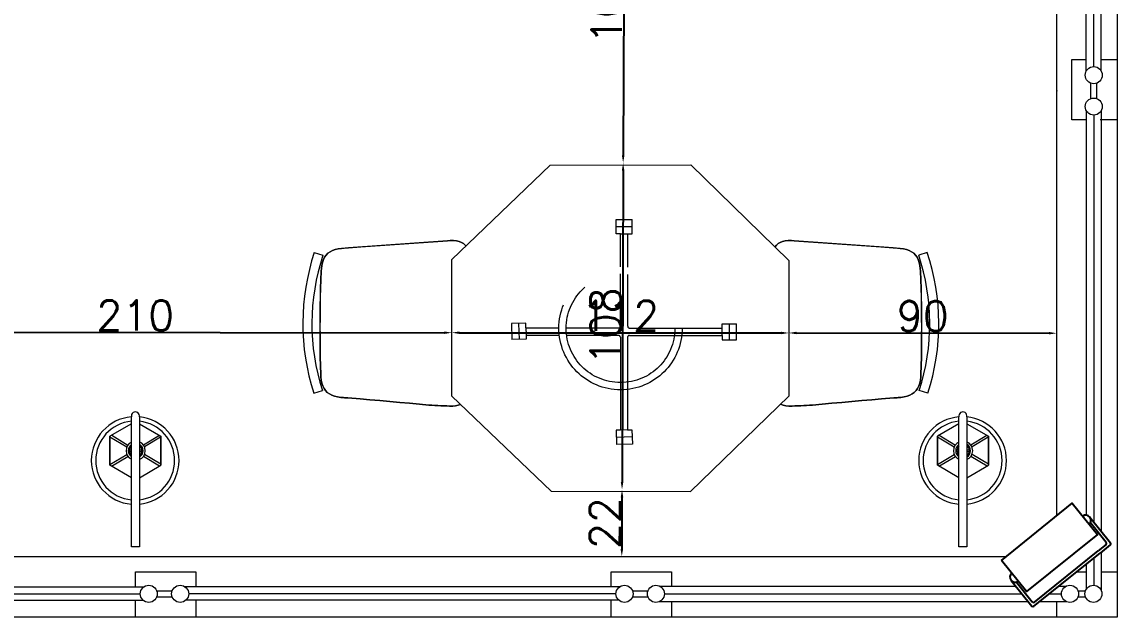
# Model space of a CAD drawing. Extents: x 3270 to 6851, y -140 to 2884.
# Drawn here: x 5785.8 to 6148.4, y 222.7 to 420 of the extents above; entities that cross this region are included whole.
import ezdxf

# ---------------------------------------------------------------- set-up
doc = ezdxf.new("R2010")
doc.units = 0
doc.header["$LTSCALE"] = 20
doc.linetypes.add('ACAD_ISO03W100', pattern=[30, 12, -18])
doc.layers.get('0').update_dxf_attribs({"linetype": 'CONTINUOUS', "lineweight": 15})
doc.layers.get('DEFPOINTS').update_dxf_attribs({"linetype": 'CONTINUOUS'})
doc.layers.add('Camera', color=7, linetype='CONTINUOUS', true_color=0xb01a1a)
for name, color, linetype, lineweight, true_color in [('M-LAMBA', 7, 'CONTINUOUS', 18, 0x50ba12), ('ö-cam', 7, 'CONTINUOUS', 18, 0x1bb1af), ('ö-korkuluk', 7, 'CONTINUOUS', 18, 0x666d5f)]:
    doc.layers.add(name, color=color, linetype=linetype, lineweight=lineweight, true_color=true_color)
doc.layers.add('Ö-MOBİLYA', color=31, linetype='CONTINUOUS', lineweight=18)
doc.layers.add('ölçü', color=102, linetype='CONTINUOUS', lineweight=15)
doc.styles.get("Standard").update_dxf_attribs({"font": 'txttw.shx'})
doc.dimstyles.new('YAZI', dxfattribs={"dimtxt": 10, "dimasz": 2.5, "dimexe": 1.25, "dimexo": 0.625, "dimtad": 1, "dimdec": 0, "dimtxsty": 'Standard', "dimcen": 2.5, "dimse1": 1, "dimse2": 1, "dimclrd": 256, "dimclrt": 256, "dimadec": 0, "dimazin": 0, "dimtfac": 1, "dimtdec": 0, "dimtmove": 0, "dimatfit": 3, "dimfxl": 1, "dimarcsym": 0})

# ---------------------------------------------------------------- blocks, each defined once
blk = doc.blocks.new('*D77')
at = {"layer": 'DEFPOINTS', "color": 0, "transparency": 16777216}
for p in [(6023.59, 477.74), (5984.84, 373.23), (5995.35, 373.19)]:
    blk.add_point(p, dxfattribs=at)
at = {"layer": 'ölçü', "lineweight": -2, "transparency": 16777216}
blk.add_line((5985.18, 475.37), (5984.84, 375.73), dxfattribs=at)
at = {"layer": 'ölçü', "transparency": 16777216}
for points in [[(5984.76, 475.37), (5985.6, 475.37), (5985.19, 477.87)], [(5984.43, 375.73), (5985.26, 375.73), (5984.84, 373.23)]]:
    blk.add_solid(points, dxfattribs=at)
at = {"layer": 'ölçü', "transparency": 16777216, "insert": (5979.39, 425.57), "char_height": 10, "attachment_point": 5, "rotation": 89.8076}
blk.add_mtext('105', dxfattribs=at)
blk = doc.blocks.new('*D78')
at = {"layer": 'DEFPOINTS', "color": 0, "transparency": 16777216}
for p in [(5995.35, 373.19), (5984.47, 264.98), (5992.62, 264.95)]:
    blk.add_point(p, dxfattribs=at)
at = {"layer": 'ölçü', "lineweight": -2, "transparency": 16777216}
blk.add_line((5984.83, 370.73), (5984.48, 267.48), dxfattribs=at)
at = {"layer": 'ölçü', "transparency": 16777216}
for points in [[(5984.41, 370.73), (5985.24, 370.73), (5984.84, 373.23)], [(5984.06, 267.48), (5984.9, 267.47), (5984.47, 264.98)]]:
    blk.add_solid(points, dxfattribs=at)
at = {"layer": 'ölçü', "transparency": 16777216, "insert": (5979.03, 319.12), "char_height": 10, "attachment_point": 5, "rotation": 89.8076}
blk.add_mtext('108', dxfattribs=at)
blk = doc.blocks.new('*D79')
at = {"layer": 'DEFPOINTS', "color": 0, "transparency": 16777216}
for p in [(5992.62, 264.95), (5984.4, 242.8), (6001.56, 242.74)]:
    blk.add_point(p, dxfattribs=at)
at = {"layer": 'ölçü', "lineweight": -2, "transparency": 16777216}
blk.add_line((5984.46, 262.48), (5984.41, 245.3), dxfattribs=at)
at = {"layer": 'ölçü', "transparency": 16777216}
for points in [[(5984.05, 262.48), (5984.88, 262.47), (5984.47, 264.98)], [(5983.99, 245.3), (5984.82, 245.3), (5984.4, 242.8)]]:
    blk.add_solid(points, dxfattribs=at)
at = {"layer": 'ölçü', "transparency": 16777216, "insert": (5978.81, 253.91), "char_height": 10, "attachment_point": 5, "rotation": 89.8076}
blk.add_mtext('22', dxfattribs=at)
blk = doc.blocks.new('*D87')
at = {"layer": 'DEFPOINTS', "color": 0, "transparency": 16777216}
for p in [(5928.11, 316.99), (5928.11, 316.99), (5718.51, 314.78)]:
    blk.add_point(p, dxfattribs=at)
at = {"layer": 'ölçü', "lineweight": -2, "transparency": 16777216}
blk.add_line((5721.01, 317.17), (5925.61, 316.99), dxfattribs=at)
at = {"layer": 'ölçü', "transparency": 16777216}
for points in [[(5721.01, 317.58), (5721.01, 316.75), (5718.51, 317.17)], [(5925.61, 317.41), (5925.61, 316.58), (5928.11, 316.99)]]:
    blk.add_solid(points, dxfattribs=at)
at = {"layer": 'ölçü', "transparency": 16777216, "insert": (5823.32, 322.7), "char_height": 10, "attachment_point": 5, "rotation": 359.9518}
blk.add_mtext('210', dxfattribs=at)
blk = doc.blocks.new('*D88')
at = {"layer": 'DEFPOINTS', "color": 0, "transparency": 16777216}
for p in [(5928.11, 316.99), (6039.7, 316.9), (6039.7, 314.93)]:
    blk.add_point(p, dxfattribs=at)
at = {"layer": 'ölçü', "lineweight": -2, "transparency": 16777216}
blk.add_line((5930.61, 316.99), (6037.2, 316.9), dxfattribs=at)
at = {"layer": 'ölçü', "transparency": 16777216}
for points in [[(5930.61, 317.41), (5930.61, 316.57), (5928.11, 316.99)], [(6037.2, 317.32), (6037.2, 316.48), (6039.7, 316.9)]]:
    blk.add_solid(points, dxfattribs=at)
at = {"layer": 'ölçü', "transparency": 16777216, "insert": (5983.91, 322.57), "char_height": 10, "attachment_point": 5, "rotation": 359.9518}
blk.add_mtext('112', dxfattribs=at)
blk = doc.blocks.new('*D89')
at = {"layer": 'DEFPOINTS', "color": 0, "transparency": 16777216}
for p in [(6128.38, 318.06), (6128.38, 316.82), (6039.7, 314.93)]:
    blk.add_point(p, dxfattribs=at)
at = {"layer": 'ölçü', "lineweight": -2, "transparency": 16777216}
blk.add_line((6042.2, 316.9), (6125.88, 316.83), dxfattribs=at)
at = {"layer": 'ölçü', "transparency": 16777216}
for points in [[(6042.2, 317.31), (6042.2, 316.48), (6039.7, 316.9)], [(6125.88, 317.24), (6125.88, 316.41), (6128.38, 316.82)]]:
    blk.add_solid(points, dxfattribs=at)
at = {"layer": 'ölçü', "transparency": 16777216, "insert": (6084.05, 322.49), "char_height": 10, "attachment_point": 5, "rotation": 359.9518}
blk.add_mtext('90', dxfattribs=at)

msp = doc.modelspace()

# ---------------------------------------------------------------- linework, layer by layer
msp.add_line((6148.38, 1497.74), (6148.38, 222.74))
at = {"layer": 'Camera'}
for p, q in [((6139.34, 255.91), (6146.2, 247.39)), ((6139.54, 254.07), (6144.79, 247.54)), ((6144.72, 246.83), (6142.13, 244.75)), ((6146.12, 246.68), (6142.76, 243.97)), ((6120.84, 226.33), (6142.76, 243.97)), ((6120.99, 227.74), (6142.13, 244.75)), ((6113.28, 234.93), (6120.14, 226.41)), ((6115.04, 234.34), (6120.29, 227.81))]:
    msp.add_line(p, q, dxfattribs=at)
msp.add_lwpolyline([(6110.06, 241.55), (6133.56, 260.47), (6141.85, 250.17), (6118.35, 231.25)], close=True, dxfattribs=at)
for centre, radius, start, end in [((6138.01, 254.83), 1.71, 311.1822, 126.4858), ((6144.4, 247.22), 0.5, 308.834, 38.834), ((6145.81, 247.07), 0.5, 308.834, 38.834), ((6114.61, 236), 1.71, 131.1822, 306.4858), ((6120.53, 226.72), 0.5, 218.834, 308.834), ((6120.68, 228.13), 0.5, 218.834, 308.834)]:
    msp.add_arc(centre, radius, start, end, dxfattribs=at)
at = {"layer": 'M-LAMBA'}
for p, q in [((5822.06, 286.78), (5814.91, 282.67)), ((5822.06, 246.02), (5822.06, 289.08)), ((5824.67, 289.08), (5824.67, 246.02)), ((5824.67, 286.78), (5831.81, 282.67)), ((6096.01, 286.78), (6088.87, 282.67)), ((6096.01, 246.02), (6096.01, 289.08)), ((6098.63, 289.08), (6098.63, 246.02)), ((6098.63, 286.78), (6105.76, 282.67)), ((5815.5, 283.01), (5820.88, 279.75)), ((5831.32, 282.95), (5826.02, 279.75)), ((6089.45, 283.01), (6094.84, 279.75)), ((6105.27, 282.95), (6099.98, 279.75)), ((5814.91, 282.67), (5814.91, 273.05)), ((5814.91, 273.05), (5814.91, 282.67)), ((5814.91, 282.51), (5820.5, 279.13)), ((5831.69, 282.33), (5826.4, 279.13)), ((5831.81, 282.67), (5831.81, 273.05)), ((5831.81, 273.05), (5831.81, 282.67)), ((6088.87, 282.67), (6088.87, 273.05)), ((6088.87, 273.05), (6088.87, 282.67)), ((6088.87, 282.51), (6094.46, 279.13)), ((6105.65, 282.33), (6100.36, 279.13)), ((6105.76, 282.67), (6105.76, 273.05)), ((6105.76, 273.05), (6105.76, 282.67)), ((5814.91, 273.26), (5820.5, 276.64)), ((5815.45, 272.74), (5820.88, 276.02)), ((5821.21, 277.49), (5821.21, 278.21)), ((5821.21, 278.21), (5822.06, 278.21)), ((5822.06, 277.49), (5821.21, 277.49)), ((5824.67, 278.21), (5825.66, 278.21)), ((5825.66, 277.49), (5824.67, 277.49)), ((5825.66, 278.21), (5825.66, 277.49)), ((5831.36, 272.8), (5826.02, 276.02)), ((5831.81, 273.37), (5826.4, 276.64)), ((6088.87, 273.26), (6094.46, 276.64)), ((6089.41, 272.74), (6094.84, 276.02)), ((6095.17, 277.49), (6095.17, 278.21)), ((6095.17, 278.21), (6096.01, 278.21)), ((6096.01, 277.49), (6095.17, 277.49)), ((6098.63, 278.21), (6099.62, 278.21)), ((6099.62, 277.49), (6098.63, 277.49)), ((6099.62, 278.21), (6099.62, 277.49)), ((6105.32, 272.8), (6099.98, 276.02)), ((6105.76, 273.37), (6100.36, 276.64)), ((5822.06, 268.94), (5814.91, 273.05)), ((5824.67, 268.94), (5831.81, 273.05)), ((6096.01, 268.94), (6088.87, 273.05)), ((6098.63, 268.94), (6105.76, 273.05)), ((5824.67, 246.02), (5822.06, 246.02)), ((6098.63, 246.02), (6096.01, 246.02))]:
    msp.add_line(p, q, dxfattribs=at)
for centre, radius, start, end in [((5823.36, 289.39), 1.34, 346.9064, 193.0936), ((6097.32, 289.39), 1.34, 346.9064, 193.0936), ((5823.28, 274.63), 14.52, 94.8455, 265.1675), ((5823.28, 274.63), 13.07, 95.3709, 264.6291), ((5823.28, 274.63), 14.52, 275.4847, 84.5153), ((5823.28, 274.63), 13.07, 276.0963, 83.9037), ((6097.24, 274.63), 14.52, 94.8455, 265.1675), ((6097.24, 274.63), 13.07, 95.3709, 264.6291), ((6097.24, 274.63), 14.52, 275.4847, 84.5153), ((6097.24, 274.63), 13.07, 276.0963, 83.9037), ((5823.45, 277.89), 3.18, 116.0477, 243.9523), ((5823.45, 277.89), 2.45, 124.6953, 235.3047), ((5823.45, 277.89), 2.07, 132.348, 227.652), ((5823.45, 277.89), 3.18, 292.5104, 67.4896), ((5823.45, 277.89), 2.45, 299.7539, 60.2461), ((5823.45, 277.89), 2.07, 305.9667, 54.0333), ((6097.41, 277.89), 3.18, 116.0477, 243.9523), ((6097.41, 277.89), 2.45, 124.6953, 235.3047), ((6097.41, 277.89), 2.07, 132.348, 227.652), ((6097.41, 277.89), 3.18, 292.5104, 67.4896), ((6097.41, 277.89), 2.45, 299.7539, 60.2461), ((6097.41, 277.89), 2.07, 305.9667, 54.0333)]:
    msp.add_arc(centre, radius, start, end, dxfattribs=at)
at = {"layer": 'ö-cam'}
for p, q in [((6138.15, 403.65), (6138.15, 544.97)), ((6143.15, 403.65), (6143.15, 544.97)), ((6140.65, 405.15), (6140.65, 543.46)), ((6138.15, 390.59), (6138.15, 256.54)), ((6140.65, 389.09), (6140.65, 254.27)), ((6143.15, 390.59), (6143.15, 251.17)), ((6143.15, 244.29), (6143.15, 231.57)), ((6138.15, 240.27), (6138.15, 231.98)), ((6140.65, 242.28), (6140.65, 233.3)), ((5682.37, 232.74), (5826.1, 232.74)), ((5983.6, 232.74), (5839.87, 232.74)), ((5997.01, 232.97), (6114.85, 232.97)), ((6129.09, 232.97), (6131.46, 232.97)), ((5683.52, 230.47), (5824.95, 230.47)), ((5982.45, 230.47), (5841.02, 230.47)), ((5998.52, 230.47), (6116.87, 230.47)), ((6125.98, 230.47), (6129.95, 230.47)), ((5682.59, 228.37), (5825.88, 228.37)), ((5983.38, 228.37), (5840.09, 228.37)), ((5997.01, 227.97), (6118.88, 227.97)), ((6122.88, 227.97), (6131.46, 227.97))]:
    msp.add_line(p, q, dxfattribs=at)
at = {"layer": 'ö-korkuluk'}
for p, q in [((6148.38, 1497.74), (6148.38, 222.74)), ((6128.38, 256.3), (6128.38, 688.33)), ((6139.72, 394.58), (6139.72, 399.65)), ((6141.63, 394.57), (6141.63, 399.67)), ((6111.54, 242.74), (5220.43, 242.74)), ((5830.44, 229.5), (5835.53, 229.5)), ((5830.45, 231.41), (5835.52, 231.41)), ((5987.94, 229.5), (5993.03, 229.5)), ((5987.95, 231.41), (5993.02, 231.41)), ((6135.44, 229.5), (6137.89, 229.5)), ((6135.45, 231.41), (6137.88, 231.41)), ((6148.38, 222.74), (4573.38, 222.74))]:
    msp.add_line(p, q, dxfattribs=at)
for points in [[(6138.15, 387.52), (6133.38, 387.52), (6133.38, 407.52), (6138.15, 407.52)], [(6138.15, 387.52), (6133.38, 387.52), (6133.38, 407.52), (6138.15, 407.52)], [(6143.15, 407.52), (6148.38, 407.52), (6148.38, 387.52)], [(6148.38, 387.52), (6142.75, 387.52)], [(6148.38, 387.52), (6143.15, 387.52)], [(5823.38, 232.74), (5823.38, 237.74), (5843.38, 237.74), (5843.38, 232.74)], [(5823.38, 232.74), (5823.38, 237.74), (5843.38, 237.74), (5843.38, 232.74)], [(5980.88, 232.74), (5980.88, 237.74), (6000.88, 237.74), (6000.88, 232.97)], [(5980.88, 232.74), (5980.88, 237.74), (6000.88, 237.74), (6000.88, 232.97)], [(6135.02, 237.74), (6138.15, 237.74)], [(6135.02, 237.74), (6138.15, 237.74)], [(6143.15, 237.74), (6148.38, 237.74), (6148.38, 232.74)], [(6143.15, 237.74), (6148.38, 237.74), (6148.38, 232.74)], [(5823.38, 222.74), (5823.38, 228.37)], [(5843.38, 228.37), (5843.38, 222.74), (5823.38, 222.74)], [(5823.38, 222.74), (5823.38, 228.37)], [(5843.38, 228.37), (5843.38, 222.74), (5823.38, 222.74)], [(5980.88, 222.74), (5980.88, 228.37)], [(5980.88, 222.74), (5980.88, 228.37)], [(6000.88, 227.97), (6000.88, 222.74), (5980.88, 222.74)], [(6000.88, 227.97), (6000.88, 222.74), (5980.88, 222.74)], [(6148.38, 228.37), (6148.38, 222.74), (6128.38, 222.74)], [(6148.38, 228.37), (6148.38, 222.74), (6128.38, 222.74)], [(6128.38, 222.74), (6128.38, 227.97)], [(6128.38, 222.74), (6128.38, 227.97)]]:
    msp.add_lwpolyline(points, dxfattribs=at)
for centre in [(6140.65, 402.32), (6140.65, 391.92), (5827.78, 230.47), (5838.19, 230.47), (5985.28, 230.47), (5995.69, 230.47), (6132.78, 230.47), (6140.55, 230.47)]:
    msp.add_circle(centre, 2.83, dxfattribs=at)
msp.add_point((6128.38, 397.12), dxfattribs=at)
at = {"layer": 'Ö-MOBİLYA'}
for p, q in [((5928.09, 341.25), (5960.69, 372.45)), ((5960.69, 372.45), (6007.2, 372.57)), ((6007.2, 372.57), (6039.7, 340.9)), ((5982.52, 354.51), (5987.81, 354.51)), ((5982.52, 352.14), (5987.81, 352.14)), ((5983.97, 354.51), (5983.97, 354.52)), ((5986.37, 354.51), (5986.37, 354.52)), ((5882.59, 343.61, 105.84), (5885.44, 342.66, 105.84)), ((5928.13, 295.97), (5928.09, 341.25)), ((6039.7, 340.9), (6039.7, 295.98)), ((6085.55, 343.61, 105.84), (6082.7, 342.66, 105.84)), ((5952.63, 320.1), (5947.88, 319.99)), ((5947.88, 319.99), (5948.01, 314.7)), ((5950.25, 320.05), (5950.38, 314.75)), ((6017.63, 319.95), (6022.37, 319.95)), ((6020, 314.66), (6020, 319.95)), ((6022.37, 314.66), (6022.37, 319.95)), ((5947.92, 318.46), (5947.9, 318.46)), ((5947.94, 317.63), (5947.93, 317.63)), ((5947.97, 316.14), (5947.96, 316.14)), ((5952.65, 318.65), (5952.7, 316.26)), ((6017.64, 316.1), (6017.64, 318.5)), ((6022.37, 318.5), (6022.39, 318.5)), ((6022.37, 318.5), (6022.39, 318.5)), ((6022.37, 316.1), (6022.39, 316.1)), ((6022.37, 316.1), (6022.39, 316.1)), ((5952.75, 314.81), (5948.01, 314.7)), ((6017.63, 314.66), (6022.37, 314.66)), ((5882.41, 296.95, 105.84), (5885.27, 297.87, 105.84)), ((6085.73, 296.95, 105.84), (6082.87, 297.87, 105.84)), ((5928.13, 295.97), (5960.98, 264.48)), ((6007.16, 264.33), (6039.7, 295.98)), ((5982.48, 284.67), (5982.63, 279.93)), ((5986.32, 284.78), (5983.92, 284.71)), ((5987.77, 284.84), (5987.92, 280.1)), ((5987.84, 282.47), (5982.55, 282.3)), ((5987.92, 280.1), (5982.63, 279.93)), ((5984.51, 279.98), (5984.51, 279.97)), ((5986, 280.03), (5986, 280.01)), ((5986.32, 280.05), (5986.32, 280.04)), ((5986.83, 280.05), (5986.83, 280.04)), ((5960.98, 264.48), (6007.16, 264.33))]:
    msp.add_line(p, q, dxfattribs=at)
at = {"layer": 'Ö-MOBİLYA', "linetype": 'ACAD_ISO03W100', "ltscale": 0.3}
for p, q in [((5982.52, 349.77), (5982.52, 354.51)), ((5987.81, 349.77), (5987.81, 354.51)), ((5983.97, 338.86), (5983.97, 349.78)), ((5983.97, 349.78), (5986.37, 349.78)), ((5986.37, 338.72), (5986.37, 349.78)), ((5983.97, 319.06), (5983.97, 336.46)), ((5986.37, 319.1), (5986.37, 336.3)), ((5963.57, 318.46), (5952.65, 318.46)), ((5963.71, 316.06), (5952.71, 316.06)), ((5983.37, 318.46), (5965.97, 318.46)), ((5983.32, 316.06), (5966.13, 316.06)), ((5986.32, 315.5), (5986.32, 284.78)), ((5986.92, 316.1), (6017.64, 316.1)), ((5983.92, 315.46), (5983.92, 284.71))]:
    msp.add_line(p, q, dxfattribs=at)
for points in [[(5983.97, 349.78), (5982.52, 349.77)], [(5986.37, 349.78), (5987.81, 349.77)]]:
    msp.add_lwpolyline(points, dxfattribs=at)
at = {"layer": 'Ö-MOBİLYA'}
for points in [[(5952.65, 318.65), (5952.63, 320.1)], [(6017.64, 318.5), (6017.63, 319.95)], [(5952.7, 316.26), (5952.75, 314.81)], [(6017.64, 316.1), (6017.63, 314.66)], [(5983.92, 284.71), (5982.48, 284.67)], [(5986.32, 284.78), (5987.77, 284.84)]]:
    msp.add_lwpolyline(points, dxfattribs=at)
at = {"layer": 'Ö-MOBİLYA', "linetype": 'ACAD_ISO03W100', "ltscale": 0.3}
for radius in [20.4, 18]:
    msp.add_circle((5983.97, 318.46), radius, dxfattribs=at)
at = {"layer": 'Ö-MOBİLYA'}
for centre, radius, start, end in [((5953.71, 320, 105.84), 74.93, 161.639, 197.9223), ((5953.71, 320, 105.84), 71.93, 161.639, 197.9223), ((6014.43, 320, 105.84), 71.93, 342.0777, 18.361), ((6014.43, 320, 105.84), 74.93, 342.0777, 18.361)]:
    msp.add_arc(centre, radius, start, end, dxfattribs=at)
at = {"layer": 'Ö-MOBİLYA', "linetype": 'ACAD_ISO03W100', "ltscale": 0.3}
for centre, start, end in [((5986.97, 319.1), 180, 270), ((5983.32, 315.46), 360, 90), ((5983.37, 319.06), 270, 360), ((5986.92, 315.5), 90, 180)]:
    msp.add_arc(centre, 0.6, start, end, dxfattribs=at)
at = {"layer": 'Ö-MOBİLYA'}
for points in [[(5889.47, 344.56, 75.75), (5888.58, 344.24, 75.82), (5888.58, 344.24, 76.29), (5889.47, 344.56, 76.21)], [(5890.46, 344.79, 75.66), (5889.47, 344.56, 75.75), (5889.47, 344.56, 76.21), (5890.46, 344.79, 76.12)], [(5891.54, 344.92, 75.56), (5890.46, 344.79, 75.66), (5890.46, 344.79, 76.12), (5891.54, 344.92, 76.02)], [(5893.86, 345.09, 75.5), (5891.54, 344.92, 76.02), (5893.5, 345.06, 75.95), (5893.86, 345.09, 75.96)], [(5926.72, 347.47, 77.58), (5893.86, 345.09, 75.5), (5893.86, 345.09, 75.96), (5897.94, 345.4, 76.07)], [(5926.72, 347.47, 77.58), (5927.55, 347.49, 77.56), (5927.55, 347.49, 77.1), (5926.72, 347.47, 77.12)], [(5928.63, 347.51, 77), (5927.55, 347.49, 77.1), (5927.55, 347.49, 77.56), (5928.63, 347.51, 77.47)], [(5929.62, 347.43, 76.91), (5928.63, 347.51, 77), (5928.63, 347.51, 77.47), (5929.62, 347.43, 77.37)], [(5930.5, 347.23, 76.83), (5929.62, 347.43, 76.91), (5929.62, 347.43, 77.37), (5930.5, 347.23, 77.29)], [(5931.29, 346.92, 76.75), (5930.5, 347.23, 76.83), (5930.5, 347.23, 77.29), (5931.29, 346.92, 77.21)], [(5931.98, 346.5, 76.68), (5931.29, 346.92, 76.75), (5931.29, 346.92, 77.21), (5931.98, 346.5, 77.14)], [(5932.79, 345.75), (5931.98, 346.5, 76.68), (5931.98, 346.5, 77.14), (5932.57, 345.97, 77.07)], [(6035.11, 345.37, 77.01), (6035.57, 345.97, 77.07), (6035.57, 345.97, 76.61), (6035.11, 345.37, 76.55)], [(6035.57, 345.97, 77.07), (6036.16, 346.5, 77.14), (6036.16, 346.5, 76.68), (6035.57, 345.97, 76.61)], [(6036.16, 346.5, 77.14), (6036.85, 346.92, 77.21), (6036.85, 346.92, 76.75), (6036.16, 346.5, 76.68)], [(6036.85, 346.92, 77.21), (6037.64, 347.23, 77.29), (6037.64, 347.23, 76.83), (6036.85, 346.92, 76.75)], [(6037.64, 347.23, 77.29), (6038.52, 347.43, 77.37), (6038.52, 347.43, 76.91), (6037.64, 347.23, 76.83)], [(6038.52, 347.43, 77.37), (6039.51, 347.51, 77.47), (6039.51, 347.51, 77), (6038.52, 347.43, 76.91)], [(6039.51, 347.51, 77.47), (6040.59, 347.49, 77.56), (6040.59, 347.49, 77.1), (6039.51, 347.51, 77)], [(6041.42, 347.47, 77.12), (6040.59, 347.49, 77.1), (6040.59, 347.49, 77.56), (6041.42, 347.47, 77.58)], [(6070.2, 345.4, 76.07), (6074.28, 345.09, 75.96), (6074.28, 345.09, 75.5), (6041.42, 347.47, 77.58)], [(6074.28, 345.09, 75.96), (6074.64, 345.06, 75.95), (6076.6, 344.92, 76.02), (6074.28, 345.09, 75.5)], [(6076.6, 344.92, 76.02), (6077.68, 344.79, 76.12), (6077.68, 344.79, 75.66), (6076.6, 344.92, 75.56)], [(6077.68, 344.79, 76.12), (6078.67, 344.56, 76.21), (6078.67, 344.56, 75.75), (6077.68, 344.79, 75.66)], [(6078.67, 344.56, 76.21), (6079.56, 344.24, 76.29), (6079.56, 344.24, 75.82), (6078.67, 344.56, 75.75)], [(5885.59, 341.19, 76.02), (5885.28, 340.3, 76.02), (5885.28, 340.3, 76.48), (5885.59, 341.19, 76.48)], [(5885.99, 342, 76), (5885.59, 341.19, 76.02), (5885.59, 341.19, 76.48), (5885.99, 342, 76.46)], [(5886.5, 342.7, 75.98), (5885.99, 342, 76), (5885.99, 342, 76.46), (5886.5, 342.7, 76.44)], [(5887.1, 343.31, 75.94), (5886.5, 342.7, 75.98), (5886.5, 342.7, 76.44), (5887.1, 343.31, 76.4)], [(5887.79, 343.82, 75.89), (5887.1, 343.31, 75.94), (5887.1, 343.31, 76.4), (5887.79, 343.82, 76.35)], [(5888.58, 344.24, 75.82), (5887.79, 343.82, 75.89), (5887.79, 343.82, 76.35), (5888.58, 344.24, 76.29)], [(6079.56, 344.24, 76.29), (6080.35, 343.82, 76.35), (6080.35, 343.82, 75.89), (6079.56, 344.24, 75.82)], [(6080.35, 343.82, 76.35), (6081.04, 343.31, 76.4), (6081.04, 343.31, 75.94), (6080.35, 343.82, 75.89)], [(6081.04, 343.31, 76.4), (6081.64, 342.7, 76.44), (6081.64, 342.7, 75.98), (6081.04, 343.31, 75.94)], [(6081.64, 342.7, 76.44), (6082.15, 342, 76.46), (6082.15, 342, 76), (6081.64, 342.7, 75.98)], [(6082.15, 342, 76.46), (6082.55, 341.19, 76.48), (6082.55, 341.19, 76.02), (6082.15, 342, 76)], [(6082.55, 341.19, 76.48), (6082.86, 340.3, 76.48), (6082.86, 340.3, 76.02), (6082.55, 341.19, 76.02)], [(5884.89, 337.34, 75.98), (5884.61, 331.65, 75.89), (5884.61, 331.65, 76.35), (5884.89, 337.34, 76.44)], [(5884.95, 338.21, 76), (5884.89, 337.34, 75.98), (5884.89, 337.34, 76.44), (5884.95, 338.21, 76.46)], [(5885.06, 339.3, 76.01), (5884.95, 338.21, 76), (5884.95, 338.21, 76.46), (5885.06, 339.3, 76.48)], [(5885.28, 340.3, 76.02), (5885.06, 339.3, 76.01), (5885.06, 339.3, 76.48), (5885.28, 340.3, 76.48)], [(6082.86, 340.3, 76.48), (6083.08, 339.3, 76.48), (6083.08, 339.3, 76.01), (6082.86, 340.3, 76.02)], [(6083.08, 339.3, 76.48), (6083.19, 338.21, 76.46), (6083.19, 338.21, 76), (6083.08, 339.3, 76.01)], [(6083.19, 338.21, 76.46), (6083.24, 337.34, 76.44), (6083.24, 337.34, 75.98), (6083.19, 338.21, 76)], [(6083.24, 337.34, 76.44), (6083.53, 331.65, 76.35), (6083.53, 331.65, 75.89), (6083.24, 337.34, 75.98)], [(5884.61, 331.65, 75.89), (5884.42, 325.96, 75.83), (5884.51, 308.89, 76.35), (5884.61, 331.65, 76.35)], [(6083.53, 331.65, 76.35), (6083.63, 308.89, 76.35), (6083.72, 325.96, 75.83), (6083.53, 331.65, 75.89)], [(5884.51, 308.89, 75.89), (5884.75, 303.2, 75.98), (5884.75, 303.2, 76.44), (5884.51, 308.89, 76.35)], [(6083.63, 308.89, 76.35), (6083.39, 303.2, 76.44), (6083.39, 303.2, 75.98), (6083.63, 308.89, 75.89)], [(5884.75, 303.2, 75.98), (5884.79, 302.33, 76), (5884.79, 302.33, 76.46), (5884.75, 303.2, 76.44)], [(5884.79, 302.33, 76), (5884.9, 301.24, 76.01), (5884.9, 301.24, 76.48), (5884.79, 302.33, 76.46)], [(5884.9, 301.24, 76.01), (5885.1, 300.24, 76.02), (5885.1, 300.24, 76.48), (5884.9, 301.24, 76.48)], [(6083.24, 301.24, 76.48), (6083.03, 300.24, 76.48), (6083.03, 300.24, 76.02), (6083.24, 301.24, 76.01)], [(6083.35, 302.33, 76.46), (6083.24, 301.24, 76.48), (6083.24, 301.24, 76.01), (6083.35, 302.33, 76)], [(6083.39, 303.2, 76.44), (6083.35, 302.33, 76.46), (6083.35, 302.33, 76), (6083.39, 303.2, 75.98)], [(5885.1, 300.24, 76.02), (5885.41, 299.34, 76.02), (5885.41, 299.34, 76.48), (5885.1, 300.24, 76.48)], [(5885.41, 299.34, 76.02), (5885.81, 298.53, 76), (5885.81, 298.53, 76.46), (5885.41, 299.34, 76.48)], [(5885.81, 298.53, 76), (5886.3, 297.82, 75.98), (5886.3, 297.82, 76.44), (5885.81, 298.53, 76.46)], [(5886.3, 297.82, 75.98), (5886.9, 297.21, 75.94), (5886.9, 297.21, 76.4), (5886.3, 297.82, 76.44)], [(6081.84, 297.82, 76.44), (6081.24, 297.21, 76.4), (6081.24, 297.21, 75.94), (6081.84, 297.82, 75.98)], [(6082.33, 298.53, 76.46), (6081.84, 297.82, 76.44), (6081.84, 297.82, 75.98), (6082.33, 298.53, 76)], [(6082.73, 299.34, 76.48), (6082.33, 298.53, 76.46), (6082.33, 298.53, 76), (6082.73, 299.34, 76.02)], [(6083.03, 300.24, 76.48), (6082.73, 299.34, 76.48), (6082.73, 299.34, 76.02), (6083.03, 300.24, 76.02)], [(5886.9, 297.21, 75.94), (5887.59, 296.69, 75.89), (5887.59, 296.69, 76.35), (5886.9, 297.21, 76.4)], [(5887.59, 296.69, 75.89), (5888.38, 296.27, 75.82), (5888.38, 296.27, 76.29), (5887.59, 296.69, 76.35)], [(5888.38, 296.27, 75.82), (5889.26, 295.94, 75.75), (5889.26, 295.94, 76.21), (5888.38, 296.27, 76.29)], [(5889.26, 295.94, 75.75), (5890.25, 295.7, 75.66), (5890.25, 295.7, 76.12), (5889.26, 295.94, 76.21)], [(5890.25, 295.7, 75.66), (5891.33, 295.57, 75.56), (5891.33, 295.57, 76.02), (5890.25, 295.7, 76.12)], [(5891.5, 295.55, 76.01), (5891.33, 295.57, 76.02), (5891.33, 295.57, 75.56), (5891.5, 295.55, 75.55)], [(5891.86, 295.52, 75.98), (5891.5, 295.55, 76.01), (5891.5, 295.55, 75.55), (5891.86, 295.52, 75.52)], [(5892.22, 295.49, 75.96), (5891.86, 295.52, 75.98), (5891.86, 295.52, 75.52), (5892.22, 295.49, 75.5)], [(5892.57, 295.46, 75.95), (5892.22, 295.49, 75.96), (5892.22, 295.49, 75.5), (5892.57, 295.46, 75.49)], [(5892.93, 295.43, 75.94), (5892.57, 295.46, 75.95), (5892.57, 295.46, 75.49), (5892.93, 295.43, 75.48)], [(5893.29, 295.4, 75.95), (5892.93, 295.43, 75.94), (5892.93, 295.43, 75.48), (5893.29, 295.4, 75.49)], [(5893.65, 295.37, 75.96), (5893.29, 295.4, 75.95), (5893.29, 295.4, 75.49), (5893.65, 295.37, 75.5)], [(5893.65, 295.37, 75.5), (5897.72, 295.03, 75.61), (5897.72, 295.03, 76.07), (5893.65, 295.37, 75.96)], [(5897.72, 295.03, 75.61), (5901.01, 294.75, 75.71), (5901.01, 294.75, 76.17), (5897.72, 295.03, 76.07)], [(5901.01, 294.75, 75.71), (5904.3, 294.47, 75.85), (5904.3, 294.47, 76.31), (5901.01, 294.75, 76.17)], [(5904.3, 294.47, 75.85), (5907.59, 294.18, 76.02), (5907.59, 294.18, 76.48), (5904.3, 294.47, 76.31)], [(5907.59, 294.18, 76.02), (5910.87, 293.9, 76.23), (5910.87, 293.9, 76.69), (5907.59, 294.18, 76.48)], [(5910.87, 293.9, 76.23), (5914.15, 293.6, 76.46), (5914.15, 293.6, 76.93), (5910.87, 293.9, 76.69)], [(6057.27, 293.9, 76.69), (6053.99, 293.6, 76.93), (6053.99, 293.6, 76.46), (6057.27, 293.9, 76.23)], [(6060.55, 294.18, 76.48), (6057.27, 293.9, 76.69), (6057.27, 293.9, 76.23), (6060.55, 294.18, 76.02)], [(6063.84, 294.47, 76.31), (6060.55, 294.18, 76.48), (6060.55, 294.18, 76.02), (6063.84, 294.47, 75.85)], [(6067.13, 294.75, 76.17), (6063.84, 294.47, 76.31), (6063.84, 294.47, 75.85), (6067.13, 294.75, 75.71)], [(6070.42, 295.03, 76.07), (6067.13, 294.75, 76.17), (6067.13, 294.75, 75.71), (6070.42, 295.03, 75.61)], [(6074.49, 295.37, 75.96), (6070.42, 295.03, 76.07), (6070.42, 295.03, 75.61), (6074.49, 295.37, 75.5)], [(6074.49, 295.37, 75.5), (6074.85, 295.4, 75.49), (6074.85, 295.4, 75.95), (6074.49, 295.37, 75.96)], [(6074.85, 295.4, 75.49), (6075.21, 295.43, 75.48), (6075.21, 295.43, 75.94), (6074.85, 295.4, 75.95)], [(6075.21, 295.43, 75.48), (6075.57, 295.46, 75.49), (6075.57, 295.46, 75.95), (6075.21, 295.43, 75.94)], [(6075.57, 295.46, 75.49), (6075.92, 295.49, 75.5), (6075.92, 295.49, 75.96), (6075.57, 295.46, 75.95)], [(6075.92, 295.49, 75.5), (6076.28, 295.52, 75.52), (6076.28, 295.52, 75.98), (6075.92, 295.49, 75.96)], [(6076.28, 295.52, 75.52), (6076.64, 295.55, 75.55), (6076.64, 295.55, 76.01), (6076.28, 295.52, 75.98)], [(6076.64, 295.55, 75.55), (6076.81, 295.57, 75.56), (6076.81, 295.57, 76.02), (6076.64, 295.55, 76.01)], [(6077.89, 295.7, 76.12), (6076.81, 295.57, 76.02), (6076.81, 295.57, 75.56), (6077.89, 295.7, 75.66)], [(6078.88, 295.94, 76.21), (6077.89, 295.7, 76.12), (6077.89, 295.7, 75.66), (6078.88, 295.94, 75.75)], [(6079.76, 296.27, 76.29), (6078.88, 295.94, 76.21), (6078.88, 295.94, 75.75), (6079.76, 296.27, 75.82)], [(6080.55, 296.69, 76.35), (6079.76, 296.27, 76.29), (6079.76, 296.27, 75.82), (6080.55, 296.69, 75.89)], [(6081.24, 297.21, 76.4), (6080.55, 296.69, 76.35), (6080.55, 296.69, 75.89), (6081.24, 297.21, 75.94)], [(5914.15, 293.6, 76.46), (5917.43, 293.31, 76.73), (5917.43, 293.31, 77.2), (5914.15, 293.6, 76.93)], [(5917.43, 293.31, 76.73), (5920.56, 293.03, 77.01), (5920.56, 293.03, 77.47), (5917.43, 293.31, 77.2)], [(5920.56, 293.03, 77.01), (5921.55, 292.95, 77.06), (5921.55, 292.95, 77.52), (5920.56, 293.03, 77.47)], [(5921.55, 292.95, 77.06), (5922.53, 292.88, 77.09), (5922.53, 292.88, 77.56), (5921.55, 292.95, 77.52)], [(5922.53, 292.88, 77.09), (5923.52, 292.82, 77.12), (5923.52, 292.82, 77.58), (5922.53, 292.88, 77.56)], [(5923.52, 292.82, 77.12), (5924.51, 292.77, 77.13), (5924.51, 292.77, 77.59), (5923.52, 292.82, 77.58)], [(5924.51, 292.77, 77.13), (5925.5, 292.73, 77.13), (5925.5, 292.73, 77.59), (5924.51, 292.77, 77.59)], [(5925.5, 292.73, 77.13), (5926.48, 292.7, 77.12), (5926.48, 292.7, 77.58), (5925.5, 292.73, 77.59)], [(5926.48, 292.7, 77.12), (5927.32, 292.69, 77.1), (5927.32, 292.69, 77.56), (5926.48, 292.7, 77.58)], [(5928.4, 292.65, 77.47), (5927.32, 292.69, 77.56), (5927.32, 292.69, 77.1), (5928.4, 292.65, 77)], [(5929.38, 292.73, 77.37), (5928.4, 292.65, 77.47), (5928.4, 292.65, 77), (5929.38, 292.73, 76.91)], [(5930.27, 292.92, 77.29), (5929.38, 292.73, 77.37), (5929.38, 292.73, 76.91), (5930.27, 292.92, 76.83)], [(5931.01, 293.2, 77.21), (5930.27, 292.92, 77.29), (5930.27, 292.92, 76.83), (5931.01, 293.2, 76.75)], [(6036.97, 293.33), (6037.87, 292.92, 76.83), (6037.87, 292.92, 77.29), (6036.97, 293.33)], [(6037.87, 292.92, 76.83), (6038.76, 292.73, 76.91), (6038.76, 292.73, 77.37), (6037.87, 292.92, 77.29)], [(6038.76, 292.73, 76.91), (6039.74, 292.65, 77), (6039.74, 292.65, 77.47), (6038.76, 292.73, 77.37)], [(6039.74, 292.65, 77), (6040.82, 292.69, 77.1), (6040.82, 292.69, 77.56), (6039.74, 292.65, 77.47)], [(6041.65, 292.7, 77.58), (6040.82, 292.69, 77.56), (6040.82, 292.69, 77.1), (6041.65, 292.7, 77.12)], [(6042.64, 292.73, 77.59), (6041.65, 292.7, 77.58), (6041.65, 292.7, 77.12), (6042.64, 292.73, 77.13)], [(6043.63, 292.77, 77.59), (6042.64, 292.73, 77.59), (6042.64, 292.73, 77.13), (6043.63, 292.77, 77.13)], [(6044.62, 292.82, 77.58), (6043.63, 292.77, 77.59), (6043.63, 292.77, 77.13), (6044.62, 292.82, 77.12)], [(6045.6, 292.88, 77.56), (6044.62, 292.82, 77.58), (6044.62, 292.82, 77.12), (6045.6, 292.88, 77.09)], [(6046.59, 292.95, 77.52), (6045.6, 292.88, 77.56), (6045.6, 292.88, 77.09), (6046.59, 292.95, 77.06)], [(6047.57, 293.03, 77.47), (6046.59, 292.95, 77.52), (6046.59, 292.95, 77.06), (6047.57, 293.03, 77.01)], [(6050.71, 293.31, 77.2), (6047.57, 293.03, 77.47), (6047.57, 293.03, 77.01), (6050.71, 293.31, 76.73)], [(6053.99, 293.6, 76.93), (6050.71, 293.31, 77.2), (6050.71, 293.31, 76.73), (6053.99, 293.6, 76.46)]]:
    msp.add_3dface(points, dxfattribs=at)
at = {"layer": 'ölçü'}
msp.add_line((5986.97, 318.5), (6017.64, 318.5), dxfattribs=at)

# ---------------------------------------------------------------- dimensions: what is measured, and where the dimension line sits
for base, p1, p2, angle, picture, middle in [((5984.84, 373.23), (6023.59, 477.74), (5995.35, 373.19), 89.8076, '*D77', (5979.39, 425.57)), ((5984.47, 264.98), (5995.35, 373.19), (5992.62, 264.95), 89.8076, '*D78', (5979.03, 319.12)), ((5928.11, 316.99), (5718.51, 314.78), (5928.11, 316.99), 179.9518, '*D87', (5823.32, 322.7)), ((6039.7, 316.9), (5928.11, 316.99), (6039.7, 314.93), 179.9518, '*D88', (5983.91, 322.57)), ((5984.4, 242.8), (5992.62, 264.95), (6001.56, 242.74), 89.8076, '*D79', (5978.81, 253.91))]:
    dim = msp.add_linear_dim(base=base, p1=p1, p2=p2, angle=angle, dimstyle='YAZI', dxfattribs=at)
    dim.commit()
    dim.dimension.update_dxf_attribs({"geometry": picture, "text_midpoint": middle})
dim = msp.add_linear_dim(base=(6128.38, 316.82), p1=(6039.7, 314.93), p2=(6128.38, 318.06), angle=179.9518, text='90', dimstyle='YAZI', dxfattribs=at)
dim.commit()
dim.dimension.update_dxf_attribs({"geometry": '*D89', "text_midpoint": (6084.05, 322.49)})

doc.saveas('drawing.dxf')
